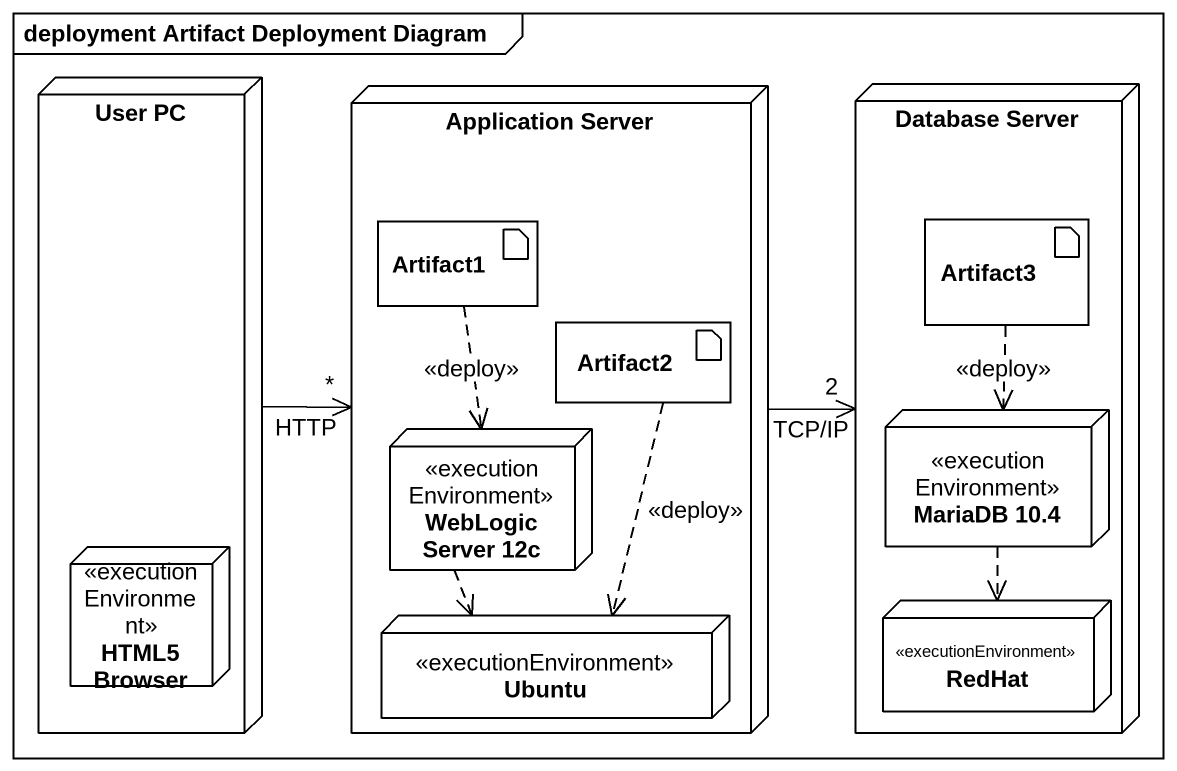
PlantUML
@startuml
mainframe deployment Artifact Deployment Diagram
node "User PC" as User_PC {
  node "HTML5 Browser" as HTML5_Browser <<executionEnvironment>>
}
node "Database Server" as Database_Server {
  artifact Artifact3
  node "MariaDB 10.4" as MariaDB_10_4 <<executionEnvironment>>
  node RedHat <<executionEnvironment>>
}
node "Application Server" as Application_Server {
  artifact Artifact1
  artifact Artifact2
  node "WebLogic Server 12c" as WebLogic_Server_12c <<executionEnvironment>>
  node Ubuntu <<executionEnvironment>>
}
User_PC -right-> "*" Application_Server : HTTP
Application_Server -right-> "2" Database_Server : TCP/IP
Artifact1 ..> WebLogic_Server_12c : <<deploy>>
Artifact3 ..> MariaDB_10_4 : <<deploy>>
Artifact2 ..> Ubuntu : <<deploy>>
WebLogic_Server_12c ..> Ubuntu
MariaDB_10_4 ..> RedHat
@enduml
